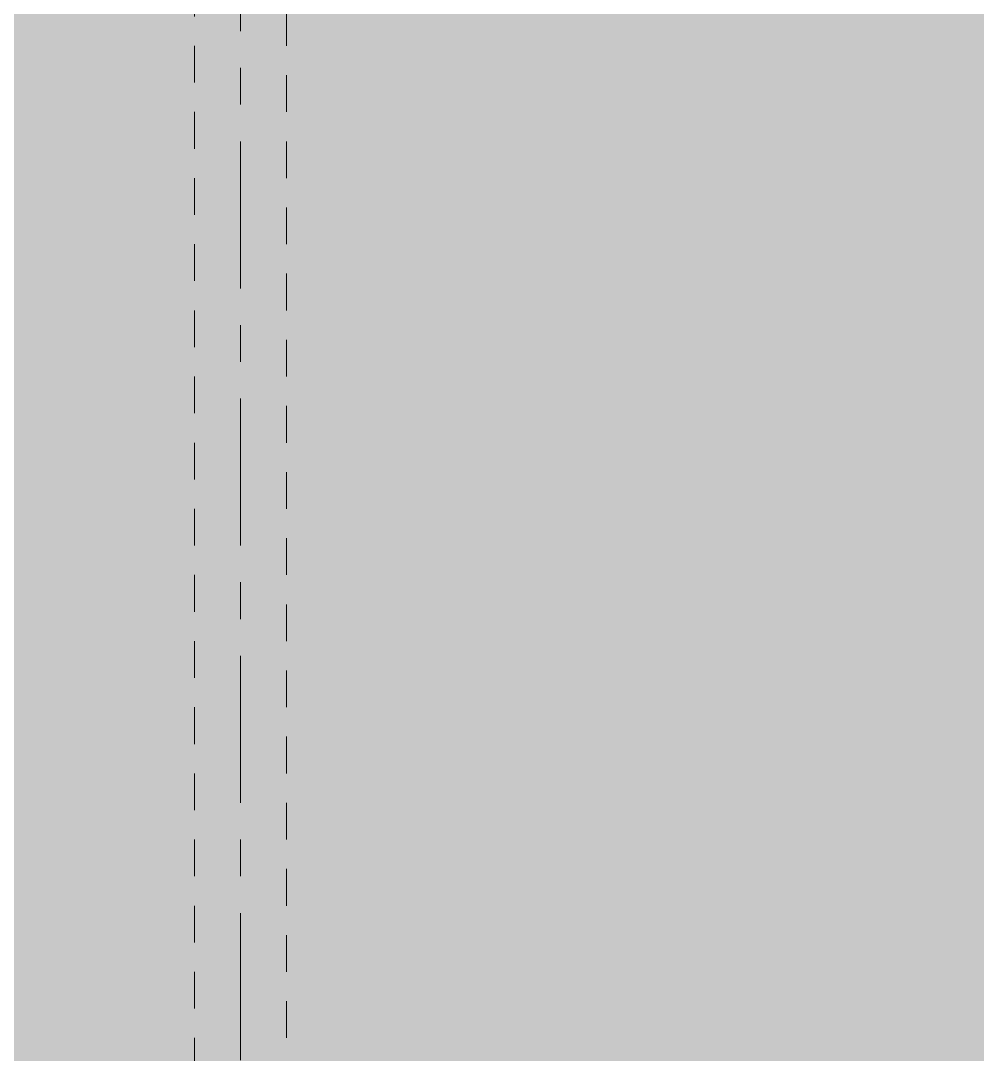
# Model space of a CAD drawing. Header units: inches. Extents: x -54880 to -186, y -132 to 853.
# Drawn here: x -16203.956 to -16200.704, y 144.519 to 148.035 of the extents above; entities that cross this region are included whole.
import ezdxf

# ---------------------------------------------------------------- set-up
doc = ezdxf.new("R2010")
doc.units = ezdxf.units.IN
doc.header["$MEASUREMENT"] = 0
doc.linetypes.add('Grid Line 1_2_', pattern=[0.875, 0.5, -0.125, 0.125, -0.125])
doc.linetypes.add('Hidden 1_8_', pattern=[0.1875, 0.125, -0.0625])
doc.layers.add('S-COLS', color=52, linetype='Continuous', lineweight=9)
doc.layers.add('S-GRID', color=1, linetype='Continuous', lineweight=9)

# ---------------------------------------------------------------- blocks, each defined once
blk = doc.blocks.new('W-Wide Flange-Column - B1-C-1075723-Section 1')
at = {"layer": 'S-COLS', "linetype": 'Hidden 1_8_'}
for p, q in [((21867.3966, 0), (21867.3966, 250)), ((21867.7091, 250), (21867.7091, 0))]:
    blk.add_line(p, q, dxfattribs=at)

msp = doc.modelspace()

# ---------------------------------------------------------------- hatches: boundary and pattern name
at = {"layer": 'S-COLS'}
h = msp.add_hatch(color=256, dxfattribs=at)
h.paths.add_polyline_path([(-16199.20888, 0), (-16199.20888, 250), (-16207.20888, 250), (-16207.20888, 0)], flags=0)
h.paths.add_polyline_path([(-16207.20888, 278), (-16199.20888, 278), (-16199.20888, 319.50653), (-16207.20888, 319.50653), (-16207.20888, 282.75088)], flags=0)

# ---------------------------------------------------------------- linework, layer by layer
at = {"layer": 'S-GRID', "linetype": 'Grid Line 1_2_'}
msp.add_line((-16203.20888, -132), (-16203.20888, 648.65882), dxfattribs=at)
msp.add_line((-16203.20888, -132), (-16203.20888, 648.65882), dxfattribs=at)

# ---------------------------------------------------------------- block references
at = {"layer": 'S-COLS', "linetype": 'Hidden 1_8_'}
msp.add_blockref('W-Wide Flange-Column - B1-C-1075723-Section 1', (-38070.76169, 0), dxfattribs=at)

doc.saveas('drawing.dxf')
